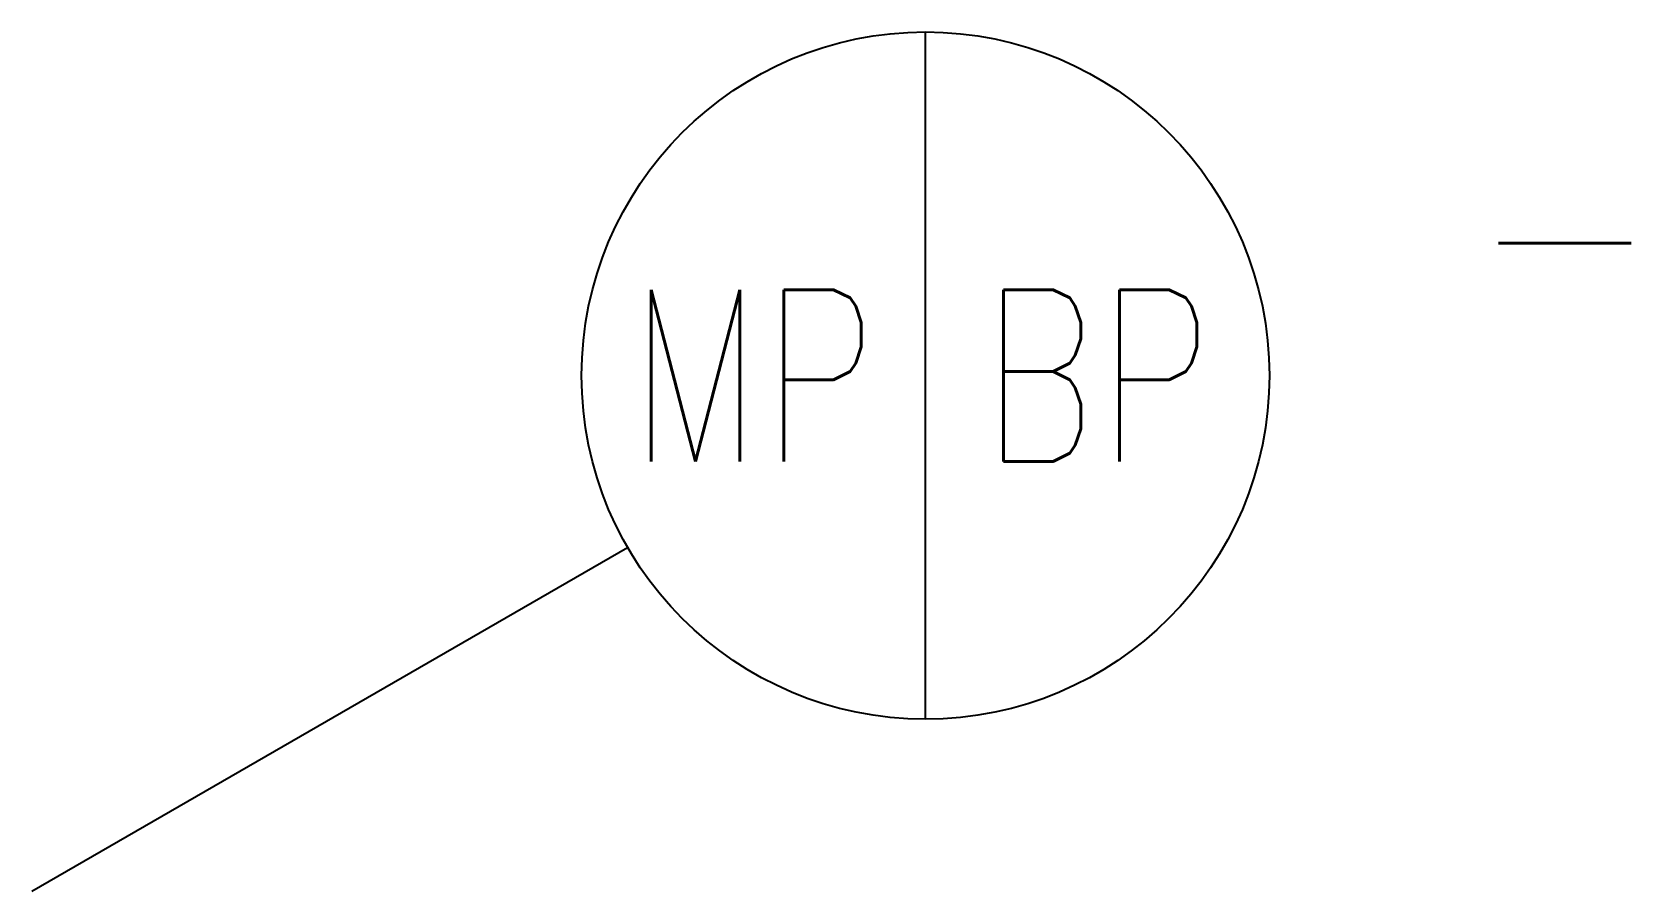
# Model space of a CAD drawing. Header units: millimetres. Extents: x 124011 to 124975, y 124999 to 125953.
# Drawn here: x 124968.25 to 124975.23, y 125448.19 to 125451.94 of the extents above; entities that cross this region are included whole.
import ezdxf
from ezdxf.enums import TextEntityAlignment as Align

# ---------------------------------------------------------------- set-up
doc = ezdxf.new("R2010")
doc.units = ezdxf.units.MM
doc.layers.get('0').update_dxf_attribs({"linetype": 'CONTINUOUS'})
doc.layers.add('P_330', color=7, linetype='CONTINUOUS')
doc.styles.add('G_ROMANS', font='ROMANS.SHX', dxfattribs={"width": 0.75})
doc.styles.get("Standard").update_dxf_attribs({"font": 'romans.shx', "width": 0.85})

# ---------------------------------------------------------------- blocks, each defined once
blk = doc.blocks.new('P_330_01')
at = {"color": 0, "linetype": 'Continuous'}
for p, q in [((3.8971, 0.75), (3.8971, 3.75)), ((0, 0), (2.5981, 1.5))]:
    blk.add_line(p, q, dxfattribs=at)
blk.add_circle((3.8971, 2.25), 1.5, dxfattribs=at)
at = {"color": 0, "linetype": 'Continuous', "style": 'G_ROMANS', "width": 0.75}
for s, p in [('MP', (3.1471, 2.25)), ('BP', (4.6471, 2.25))]:
    blk.add_text(s, height=0.75, dxfattribs=at).set_placement(p, align=Align.MIDDLE)
at = {"color": 0, "linetype": 'Continuous', "width": 0.75}
blk.add_attdef('NUM', text='', height=1, dxfattribs=at).set_placement((6.6852, 2.8999), align=Align.MIDDLE)
at = {"color": 0, "linetype": 'Continuous', "width": 0.75, "flags": 3}
for tag, p in [('DEF_LEG', (0, -10)), ('DEF_COUP', (0, -12.5)), ('DEF_TYPE', (0, -15))]:
    blk.add_attdef(tag, text='', height=1.2, dxfattribs=at).set_placement(p, align=Align.MIDDLE)

msp = doc.modelspace()

# ---------------------------------------------------------------- block references
at = {"layer": 'P_330', "ltscale": 0.5}
msp.add_blockref('P_330_01', (124968.2547, 125448.1854), dxfattribs=at).add_auto_attribs({'NUM': '-'})

doc.saveas('drawing.dxf')
